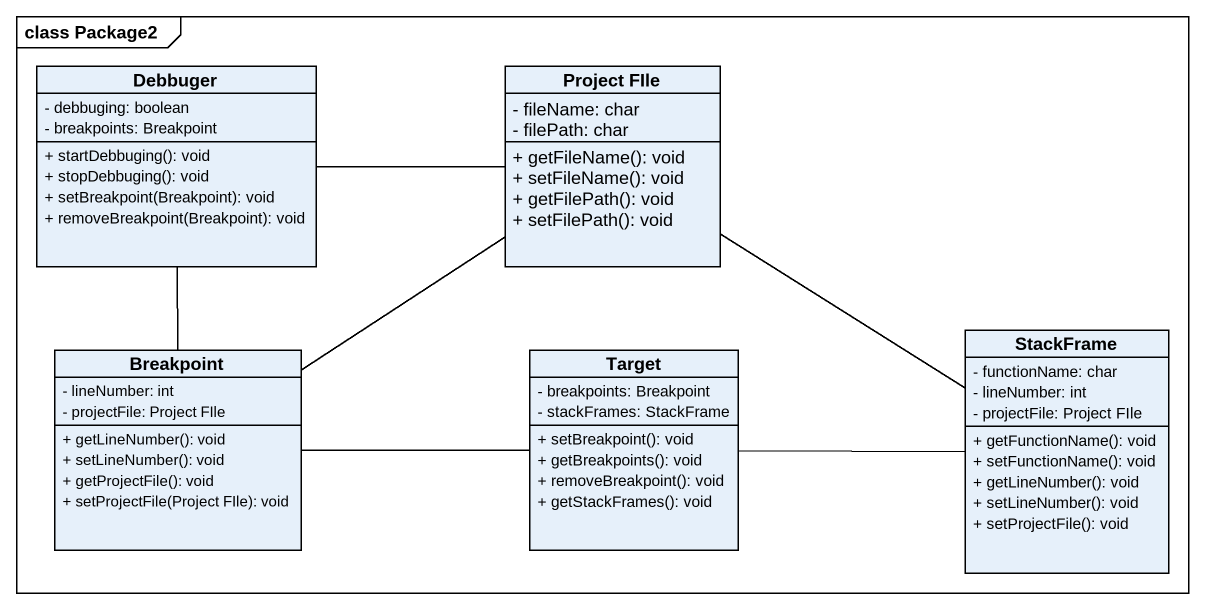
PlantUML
@startuml
mainframe class Package2
hide circle
hide empty members
skinparam classAttributeIconSize 0
class Debbuger {
  - debbuging: boolean
  - breakpoints: Breakpoint
  + startDebbuging(): void
  + stopDebbuging(): void
  + setBreakpoint(Breakpoint): void
  + removeBreakpoint(Breakpoint): void
}
class "Project FIle" as Project_FIle {
  - fileName: char
  - filePath: char
  + getFileName(): void
  + setFileName(): void
  + getFilePath(): void
  + setFilePath(): void
}
class StackFrame {
  - functionName: char
  - lineNumber: int
  - projectFile: Project FIle
  + getFunctionName(): void
  + setFunctionName(): void
  + getLineNumber(): void
  + setLineNumber(): void
  + setProjectFile(): void
}
class Breakpoint {
  - lineNumber: int
  - projectFile: Project FIle
  + getLineNumber(): void
  + setLineNumber(): void
  + getProjectFile(): void
  + setProjectFile(Project FIle): void
}
class Target {
  - breakpoints: Breakpoint
  - stackFrames: StackFrame
  + setBreakpoint(): void
  + getBreakpoints(): void
  + removeBreakpoint(): void
  + getStackFrames(): void
}
Debbuger -right- Project_FIle
Debbuger -- Breakpoint
StackFrame -up- Project_FIle
Breakpoint -up- Project_FIle
Target -right- StackFrame
Target -left- Breakpoint
@enduml
